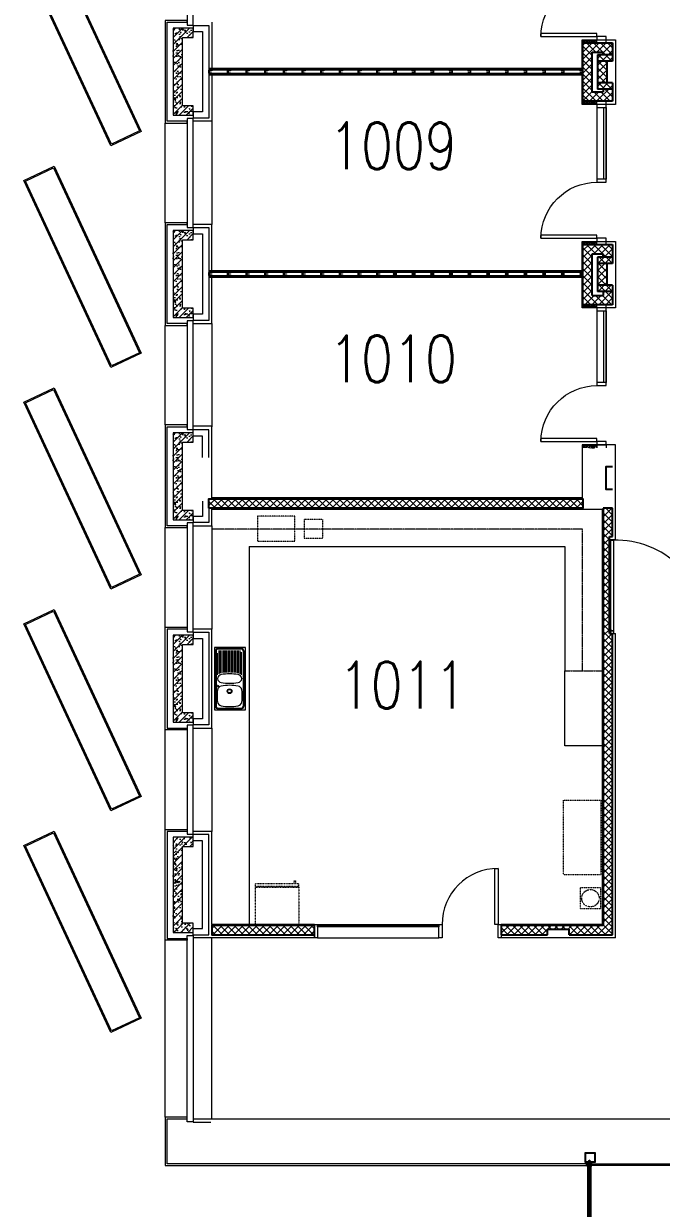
# Model space of a CAD drawing. Header units: inches. Extents: x 13084 to 220150, y 6494 to 167180.
# Drawn here: x 28889 to 39140, y 115494 to 134527 of the extents above; entities that cross this region are included whole.
import ezdxf
from ezdxf.enums import TextEntityAlignment as Align

# ---------------------------------------------------------------- set-up
doc = ezdxf.new("R2010")
doc.units = ezdxf.units.IN
doc.header["$MEASUREMENT"] = 0
doc.linetypes.add('Ground Floor$0$HIDDEN', pattern=[0.375, 0.25, -0.125])
for name, color, linetype, lineweight in [('Ground Floor$0$A-G250-G-Walls-Low-Level', 8, 'Continuous', 15), ('Ground Floor$0$A-G250-G-Walls-Precast-Concrete', 7, 'Continuous', 15), ('Ground Floor$0$A-G250-M-Walls-Blockwork', 7, 'Continuous', 25), ('Ground Floor$0$A-G250-M-Walls-Plasterboard-Partition', 7, 'Continuous', 15), ('Ground Floor$0$A-G252-H-Internal-Walls', 251, 'Continuous', 9), ('Ground Floor$0$A-G262-H-Precast-Panel', 251, 'Continuous', 5), ('Ground Floor$0$A-G312-M-Wall-Cladding-Panel', 7, 'Continuous', 9), ('Ground Floor$0$A-G312-M-Wall-Finish-Plaster', 7, 'Continuous', 15), ('Ground Floor$0$A-G321-M-Window', 251, 'Continuous', 9), ('Ground Floor$0$A-G322-M-Door', 251, 'Continuous', 15), ('Ground Floor$0$A-G4-M-Furniture-and-Fittings', 251, 'Continuous', 9), ('Ground Floor$0$A-G4-M-Furniture-Built-In', 251, 'Continuous', 9), ('Ground Floor$0$Z-Z001-S-Room-Name-Identification-250', 7, 'Continuous', 15)]:
    doc.layers.add(name, color=color, linetype=linetype, lineweight=lineweight)
doc.layers.add('Ground Floor$0$A-G321-M-Window-Glaze', color=251, linetype='Continuous')
doc.layers.add('Ground Floor$0$A-G4-M-Furniture-and-Fittings-Hidden', color=251, linetype='Ground Floor$0$HIDDEN', lineweight=0, plot=False)
doc.styles.add('Ground Floor$0$Tag-RomanS', font='romans.shx', dxfattribs={"width": 0.8})

# ---------------------------------------------------------------- blocks, each defined once
blk = doc.blocks.new('Ground Floor$0$d19')
at = {"layer": 'Ground Floor$0$A-G321-M-Window', "elevation": 0}
blk.add_lwpolyline([(2000, -44100), (3950, -44100), (3950, -44130), (2000, -44130)], close=True, dxfattribs=at)
at = {"layer": 'Ground Floor$0$A-G322-M-Door'}
for p, q in [((2000, -44090, 0), (3950, -44090, 0)), ((2000, -44305, 0), (3950, -44305, 0))]:
    blk.add_line(p, q, dxfattribs=at)
at = {"layer": 'Ground Floor$0$A-G322-M-Door', "elevation": 0}
for points in [[(4850, -43190), (4900, -43190), (4900, -44090), (4850, -44090)], [(2000, -44090), (2000, -44305), (1950, -44305), (1950, -44090)], [(4000, -44090), (4000, -44305), (3950, -44305), (3950, -44090)], [(4950, -44090), (4950, -44305), (4900, -44305), (4900, -44090)]]:
    blk.add_lwpolyline(points, close=True, dxfattribs=at)
at = {"layer": 'Ground Floor$0$A-G322-M-Door'}
blk.add_arc((4900, -44090, 0), 900, 90, 180, dxfattribs=at)
blk = doc.blocks.new('Ground Floor$0$Door1-faculty offices-2200')
at = {"layer": 'Ground Floor$0$A-G321-M-Window'}
blk.add_lwpolyline([(50, -65), (1200, -65), (1200, -35), (50, -35)], close=True, dxfattribs=at)
at = {"layer": 'Ground Floor$0$A-G322-M-Door'}
for p, q in [((50, 75), (1200, 75)), ((50, -75), (1200, -75))]:
    blk.add_line(p, q, dxfattribs=at)
for points in [[(2100, 975), (2150, 975), (2150, 75), (2100, 75)], [(50, 75), (50, -75), (0, -75), (0, 75)], [(1250, 75), (1250, -75), (1200, -75), (1200, 75)], [(2200, 75), (2200, -75), (2150, -75), (2150, 75)]]:
    blk.add_lwpolyline(points, close=True, dxfattribs=at)
blk.add_arc((2150, 75), 900, 90, 180, dxfattribs=at)
blk = doc.blocks.new('Ground Floor$0$tag-roomname')
at = {"lineweight": 18, "ltscale": 0.01, "style": 'Ground Floor$0$Tag-RomanS', "width": 0.8}
blk.add_attdef('ROOM_NO_2', text='', height=3, dxfattribs=at).set_placement((0, 1.612), align=Align.MIDDLE_CENTER)
at = {"linetype": 'ByBlock', "lineweight": 13, "ltscale": 0.01, "style": 'Ground Floor$0$Tag-RomanS', "width": 0.8, "flags": 1}
for tag, p in [('ROOM_NAME_1', (0, -2.288)), ('AREA', (0, -5.744))]:
    blk.add_attdef(tag, text='', height=2.8, dxfattribs=at).set_placement(p, align=Align.MIDDLE_CENTER)
blk = doc.blocks.new('Ground Floor$0$Part Frame1')
for p, q in [((0, 0), (0, -100)), ((0, 0), (6015, 0)), ((0, -13), (6015, -13)), ((0, -25), (6015, -25)), ((6015, -75), (0, -75)), ((6015, -87), (0, -87)), ((6015, -100), (0, -100)), ((6015, 0), (6015, -100))]:
    blk.add_line(p, q)
for points in [[(0, -75), (0, -25), (50, -25), (50, -35), (10, -35), (10, -65), (50, -65), (50, -75)], [(300, -75), (300, -25), (350, -25), (350, -35), (310, -35), (310, -65), (350, -65), (350, -75)], [(600, -75), (600, -25), (650, -25), (650, -35), (610, -35), (610, -65), (650, -65), (650, -75)], [(900, -75), (900, -25), (950, -25), (950, -35), (910, -35), (910, -65), (950, -65), (950, -75)], [(1200, -75), (1200, -25), (1250, -25), (1250, -35), (1210, -35), (1210, -65), (1250, -65), (1250, -75)], [(1500, -75), (1500, -25), (1550, -25), (1550, -35), (1510, -35), (1510, -65), (1550, -65), (1550, -75)], [(1800, -75), (1800, -25), (1850, -25), (1850, -35), (1810, -35), (1810, -65), (1850, -65), (1850, -75)], [(2100, -75), (2100, -25), (2150, -25), (2150, -35), (2110, -35), (2110, -65), (2150, -65), (2150, -75)], [(2400, -75), (2400, -25), (2450, -25), (2450, -35), (2410, -35), (2410, -65), (2450, -65), (2450, -75)], [(2700, -75), (2700, -25), (2750, -25), (2750, -35), (2710, -35), (2710, -65), (2750, -65), (2750, -75)], [(3000, -75), (3000, -25), (3050, -25), (3050, -35), (3010, -35), (3010, -65), (3050, -65), (3050, -75)], [(3315, -75), (3315, -25), (3265, -25), (3265, -35), (3305, -35), (3305, -65), (3265, -65), (3265, -75)], [(3615, -75), (3615, -25), (3565, -25), (3565, -35), (3605, -35), (3605, -65), (3565, -65), (3565, -75)], [(3915, -75), (3915, -25), (3865, -25), (3865, -35), (3905, -35), (3905, -65), (3865, -65), (3865, -75)], [(4215, -75), (4215, -25), (4165, -25), (4165, -35), (4205, -35), (4205, -65), (4165, -65), (4165, -75)], [(4515, -75), (4515, -25), (4465, -25), (4465, -35), (4505, -35), (4505, -65), (4465, -65), (4465, -75)], [(4815, -75), (4815, -25), (4765, -25), (4765, -35), (4805, -35), (4805, -65), (4765, -65), (4765, -75)], [(5115, -75), (5115, -25), (5065, -25), (5065, -35), (5105, -35), (5105, -65), (5065, -65), (5065, -75)], [(5415, -75), (5415, -25), (5365, -25), (5365, -35), (5405, -35), (5405, -65), (5365, -65), (5365, -75)], [(5715, -75), (5715, -25), (5665, -25), (5665, -35), (5705, -35), (5705, -65), (5665, -65), (5665, -75)], [(6015, -75), (6015, -25), (5965, -25), (5965, -35), (6005, -35), (6005, -65), (5965, -65), (5965, -75)]]:
    blk.add_lwpolyline(points, close=True)
blk = doc.blocks.new('Ground Floor$0$FIRE DOOR 3000mm')
at = {"layer": 'Ground Floor$0$A-G322-M-Door'}
blk.add_line((-45, 1499), (9, 1499), dxfattribs=at)
for points in [[(-45, 56), (-31, 56), (-31, 44), (9, 44), (9, 1499), (-45, 1499), (-45, 56)], [(3045, 56), (3031, 56), (3031, 44), (2991, 44), (2991, 1499), (3045, 1499), (3045, 56)], [(9, 42), (-33, 42), (-33, 54), (-45, 54), (-45, 0), (9, 0), (9, 42)], [(2991, 42), (3033, 42), (3033, 54), (3045, 54), (3045, 0), (2991, 0), (2991, 42)]]:
    blk.add_lwpolyline(points, dxfattribs=at)
for centre, start, end in [((40, 40), 0.1558, 91.2293), ((2960, 40), 88.7707, 179.8442)]:
    blk.add_arc(centre, 1460, start, end, dxfattribs=at)
blk = doc.blocks.new('Ground Floor$0$lava3')
at = {"layer": 'Ground Floor$0$A-G4-M-Furniture-and-Fittings'}
for p, q in [((500, 0), (-500, 0)), ((-500, 0), (-500, -500)), ((500, -500), (500, 0)), ((-485, -58), (-485, -432)), ((-475, -58), (-475, -432)), ((445, -18), (-445, -18)), ((445, -28), (-445, -28)), ((-2, -49), (2, -49)), ((60, -52), (410, -52)), ((78, -76), (450, -76)), ((87, -100), (450, -100)), ((91, -124), (450, -124)), ((95, -149), (450, -149)), ((97, -173), (450, -173)), ((475, -432), (475, -58)), ((485, -432), (485, -58)), ((91, -366), (450, -366)), ((95, -341), (450, -341)), ((97, -317), (450, -317)), ((99, -197), (450, -197)), ((99, -293), (450, -293)), ((100, -221), (450, -221)), ((100, -269), (450, -269)), ((101, -245), (450, -245)), ((-500, -500), (500, -500)), ((445, -462), (-445, -462)), ((445, -472), (-445, -472)), ((2, -441), (-2, -441)), ((60, -438), (422, -438)), ((78, -414), (450, -414)), ((87, -390), (450, -390))]:
    blk.add_line(p, q, dxfattribs=at)
blk.add_lwpolyline([(76, -245, 0.045328), (64, -110)], format="xyb", dxfattribs=at)
for centre, radius in [((-120, -51), 14.1), ((-203, -243), 38), ((-203, -243), 27.5)]:
    blk.add_circle(centre, radius, dxfattribs=at)
for centre, radius, start, end in [((-445, -58), 40, 90, 180), ((-445, -58), 30, 90, 180), ((300, -245), 750, 169.6188, 180), ((-364, -123), 75, 97.23, 169.6188), ((-279, -793), 750, 90, 97.23), ((-279, -793), 750, 82.77, 90), ((-194, -123), 75, 10.3812, 82.77), ((-858, -245), 750, 0, 10.3812), ((674, -245), 750, 169.6188, 180), ((10, -123), 75, 99.6604, 169.6188), ((-10, -123), 75, 10.3812, 80.3396), ((445, -58), 40, 0, 90), ((445, -58), 30, 0, 90), ((300, -245), 750, 180, 190.3812), ((-364, -367), 75, 190.3812, 262.77), ((-194, -367), 75, 277.23, 349.6188), ((-858, -245), 750, 349.6188, 0), ((674, -245), 750, 180, 190.3812), ((10, -367), 75, 190.3812, 260.3396), ((-10, -367), 75, 279.6604, 349.6188), ((-674, -245), 750, 349.6188, 0), ((-445, -432), 40, 180, 270), ((-445, -432), 30, 180, 270), ((-279, 303), 750, 262.77, 270), ((-279, 303), 750, 270, 277.23), ((445, -432), 40, 270, 0), ((445, -432), 30, 270, 0)]:
    blk.add_arc(centre, radius, start, end, dxfattribs=at)
blk = doc.blocks.new('Ground Floor$0$ref-top')
at = {"linetype": 'Ground Floor$0$HIDDEN', "ltscale": 0.3}
for p, q in [((0, -600), (0, -650)), ((50, -650), (50, -700)), ((75, -650), (75, -700)), ((700, -600), (700, -650))]:
    blk.add_line(p, q, dxfattribs=at)
blk.add_lwpolyline([(0, -600), (0, 0), (700, 0), (700, -600)], close=True, dxfattribs=at)
for points in [[(0, -610), (700, -610)], [(0, -650), (700, -650)], [(75, -700), (50, -700)]]:
    blk.add_lwpolyline(points, dxfattribs=at)
blk = doc.blocks.new('Ground Floor$0$curtain-wall-1')
at = {"layer": 'Ground Floor$0$A-G321-M-Window-Glaze'}
h = blk.add_hatch(dxfattribs=at)
h.set_pattern_fill('ANSI32', color=256, scale=0.5, style=0)
h.set_pattern_definition([(45, (-79869.469, 60443.5237), (-3.36759605, 3.36759605), []), (45, (-79867.224, 60443.5237), (-3.36759605, 3.36759605), [])])
h.paths.add_polyline_path([(1976, 6644, 0.414214), (1970, 6650), (1961, 6650), (1961, 6646), (1970, 6646, -0.414214), (1972, 6644), (1972, 6600), (1976, 6600, -0.000077), (1976, 6600), (1976, 6610, -0.025393), (1976, 6610, -0.025393), (1976, 6611)])
h.paths.add_polyline_path([(1961, 6650), (1943, 6650), (1943, 6646), (1961, 6646)])
h.paths.add_polyline_path([(1943, 6650), (1919, 6650, 0.414214), (1913, 6644), (1913, 6611, -0.025393), (1913, 6610, -0.025393), (1913, 6610), (1913, 6600), (1917, 6600), (1917, 6644, -0.414214), (1919, 6646), (1943, 6646)])
h = blk.add_hatch(dxfattribs=at)
h.set_pattern_fill('ANSI31', color=256, angle=90, style=0)
h.set_pattern_definition([(135, (-79869.469, 60443.5237), (-2.24506403, -2.24506403), [])])
h.paths.add_polyline_path([(1927, 6631), (1917, 6631), (1917, 6611), (1927, 6611)])
h.paths.add_polyline_path([(1972, 6631), (1962, 6631), (1962, 6611), (1972, 6611)])
at = {"layer": 'Ground Floor$0$A-G321-M-Window'}
for points in [[(1851, 6650), (2011, 6650), (2011, 6810), (1851, 6810)], [(1861, 6659), (2002, 6659), (2002, 6801), (1861, 6801)]]:
    blk.add_lwpolyline(points, close=True, dxfattribs=at)
at = {"layer": 'Ground Floor$0$A-G321-M-Window-Glaze'}
for p, q in [((1944, 6689), (1942, 6687)), ((1947, 6687), (1942, 6687)), ((1942, 6687), (1942, 6664)), ((1943, 6680), (1942, 6680)), ((1943, 6679), (1942, 6680)), ((1943, 6679), (1942, 6678)), ((1942, 6678), (1944, 6678)), ((1942, 6676), (1942, 6678)), ((1943, 6676), (1942, 6676)), ((1943, 6674), (1942, 6674)), ((1942, 6672), (1942, 6674)), ((1943, 6672), (1942, 6672)), ((1943, 6670), (1942, 6670)), ((1942, 6668), (1942, 6670)), ((1943, 6668), (1942, 6668)), ((1943, 6666), (1942, 6666)), ((1942, 6664), (1942, 6666)), ((1942, 6664), (1942, 6661)), ((1943, 6664), (1942, 6664)), ((1942, 6662), (1942, 6664)), ((1942, 6649), (1942, 6664)), ((1943, 6662), (1942, 6662)), ((1942, 6660), (1942, 6662)), ((1944, 6684), (1943, 6683)), ((1944, 6683), (1943, 6683)), ((1943, 6682), (1943, 6682)), ((1943, 6681), (1943, 6682)), ((1943, 6682), (1946, 6681)), ((1943, 6680), (1943, 6681)), ((1943, 6681), (1946, 6681)), ((1943, 6680), (1946, 6679)), ((1943, 6679), (1943, 6679)), ((1943, 6679), (1944, 6679)), ((1943, 6679), (1944, 6679)), ((1943, 6676), (1943, 6675)), ((1943, 6676), (1943, 6674)), ((1943, 6672), (1943, 6671)), ((1943, 6670), (1943, 6672)), ((1943, 6668), (1943, 6667)), ((1943, 6666), (1943, 6668)), ((1943, 6664), (1943, 6663)), ((1947, 6687), (1944, 6689)), ((1944, 6685), (1945, 6684)), ((1944, 6685), (1944, 6684)), ((1944, 6684), (1945, 6684)), ((1944, 6682), (1944, 6683)), ((1944, 6683), (1945, 6683)), ((1944, 6679), (1944, 6655)), ((1944, 6676), (1945, 6676)), ((1944, 6675), (1945, 6675)), ((1945, 6684), (1946, 6683)), ((1945, 6683), (1946, 6683)), ((1946, 6681), (1945, 6683)), ((1946, 6679), (1945, 6679)), ((1945, 6679), (1945, 6655)), ((1947, 6678), (1945, 6678)), ((1946, 6681), (1946, 6681)), ((1946, 6681), (1946, 6681)), ((1946, 6679), (1946, 6681)), ((1946, 6679), (1947, 6679)), ((1946, 6679), (1947, 6678)), ((1946, 6676), (1946, 6674)), ((1946, 6676), (1947, 6676)), ((1946, 6676), (1946, 6675)), ((1946, 6674), (1947, 6674)), ((1946, 6670), (1946, 6672)), ((1946, 6672), (1947, 6672)), ((1946, 6672), (1946, 6671)), ((1946, 6670), (1947, 6670)), ((1946, 6668), (1946, 6667)), ((1946, 6668), (1947, 6668)), ((1946, 6666), (1946, 6668)), ((1946, 6666), (1947, 6666)), ((1946, 6664), (1947, 6664)), ((1946, 6664), (1946, 6663)), ((1946, 6658), (1946, 6662)), ((1946, 6662), (1947, 6662)), ((1947, 6687), (1947, 6664)), ((1947, 6679), (1947, 6679)), ((1947, 6676), (1947, 6678)), ((1947, 6672), (1947, 6674)), ((1947, 6668), (1947, 6670)), ((1947, 6664), (1947, 6666)), ((1947, 6664), (1947, 6659)), ((1947, 6659), (1947, 6664)), ((1947, 6649), (1947, 6664)), ((1903, 6613), (1906, 6615)), ((1903, 6608), (1910, 6615)), ((1903, 6609), (1907, 6605)), ((1904, 6613), (1911, 6606)), ((1905, 6606), (1912, 6613)), ((1906, 6615), (1913, 6609)), ((1910, 6606), (1913, 6609)), ((1913, 6600), (1913, 6644)), ((1917, 6600), (1913, 6600)), ((1917, 6644), (1917, 6600)), ((1917, 6611), (1917, 6631)), ((1917, 6631), (1927, 6631)), ((1927, 6611), (1917, 6611)), ((1919, 6650), (1970, 6650)), ((1970, 6646), (1919, 6646)), ((1927, 6631), (1927, 6611)), ((1927, 6629), (1962, 6629)), ((1935, 6621), (1951, 6614)), ((1935, 6614), (1951, 6621)), ((1935, 6621), (1951, 6621)), ((1935, 6614), (1951, 6614)), ((1941, 6649), (1942, 6654)), ((1941, 6649), (1948, 6649)), ((1941, 6645), (1941, 6646)), ((1941, 6646), (1948, 6646)), ((1941, 6645), (1948, 6645)), ((1944, 6646), (1942, 6644)), ((1944, 6656), (1945, 6656)), ((1944, 6655), (1945, 6655)), ((1945, 6649), (1944, 6654)), ((1944, 6649), (1944, 6654)), ((1944, 6649), (1944, 6654)), ((1944, 6643), (1944, 6646)), ((1944, 6646), (1947, 6644)), ((1947, 6658), (1947, 6658)), ((1948, 6649), (1947, 6654)), ((1948, 6645), (1948, 6646)), ((1962, 6631), (1962, 6611)), ((1972, 6631), (1962, 6631)), ((1962, 6611), (1972, 6611)), ((1972, 6644), (1972, 6600)), ((1972, 6611), (1972, 6631)), ((1972, 6600), (1976, 6600)), ((1976, 6600), (1976, 6644)), ((1983, 6615), (1976, 6609)), ((1979, 6606), (1976, 6609)), ((1984, 6606), (1977, 6613)), ((1985, 6613), (1978, 6606)), ((1986, 6608), (1979, 6615)), ((1986, 6609), (1982, 6605)), ((1986, 6613), (1983, 6615))]:
    blk.add_line(p, q, dxfattribs=at)
for points in [[(1935, 6628), (1934, 6629), (1928, 6629), (1927, 6628), (1927, 4513), (1928, 4512), (1934, 4512), (1935, 4513)], [(1961, 6628), (1960, 6629), (1952, 6629), (1951, 6628), (1951, 4513), (1952, 4512), (1960, 4512), (1961, 4513)]]:
    blk.add_lwpolyline(points, close=True, dxfattribs=at)
for centre in [(1908, 6610), (1981, 6610)]:
    blk.add_circle(centre, 5.14, dxfattribs=at)
for centre, radius, start, end in [((1943, 6676), 0.4, 0, 90), ((1943, 6675), 0.4, 297.5, 360), ((1943, 6672), 0.4, 0, 90), ((1943, 6671), 0.4, 297.5, 360), ((1943, 6668), 0.4, 0, 90), ((1943, 6667), 0.4, 297.5, 360), ((1943, 6664), 0.4, 0, 90), ((1943, 6663), 0.4, 297.5, 360), ((1946, 6676), 0.4, 90, 180), ((1946, 6675), 0.4, 180, 242.5), ((1946, 6672), 0.4, 90, 180), ((1946, 6671), 0.4, 180, 242.5), ((1946, 6668), 0.4, 90, 180), ((1946, 6667), 0.4, 180, 242.5), ((1946, 6664), 0.4, 90, 180), ((1946, 6663), 0.4, 180, 242.5), ((1906, 6607), 13.5, 57.902, 104.0153), ((1906, 6607), 11.7, 54.0486, 108.0125), ((1907, 6610), 8.38, 47.5463, 125.0447), ((1908, 6610), 6.93, 42.9016, 141.1746), ((1903, 6559), 45.8, 77.4, 90.6024), ((1907, 6582), 20.5, 73.4577, 103.1188), ((1908, 6584), 16.8, 71.8207, 108.1969), ((1919, 6644), 6, 90, 180), ((1919, 6644), 2, 90, 180), ((1923, 6600), 10.5, 63.3537, 122.8303), ((1923, 6598), 10.5, 61.7921, 121.3304), ((1922, 6597), 10.5, 60.2202, 119.7798), ((1923, 6597), 10.5, 63.3537, 122.8303), ((1923, 6595), 10.5, 61.7921, 121.3304), ((1922, 6594), 10.5, 60.2202, 119.7798), ((1943, 6664), 37.5, 257.6665, 282.3335), ((1943, 6664), 39.5, 258.3008, 281.6992), ((1943, 6664), 41.5, 258.8727, 281.1273), ((1943, 6664), 43.5, 259.3909, 280.6091), ((1944, 6647), 6.72, 190.8549, 349.1451), ((1944, 6647), 5.72, 192.7831, 347.2169), ((1944, 6647), 4.72, 195.555, 344.445), ((1944, 6649), 5.97, 231.0552, 308.9448), ((1947, 6658), 0.5, 180, 265.5), ((1947, 6659), 0.4, 173.8471, 356.2398), ((1966, 6600), 10.5, 57.1697, 116.6463), ((1966, 6598), 10.5, 58.6696, 118.2079), ((1967, 6597), 10.5, 60.2202, 119.7798), ((1966, 6597), 10.5, 57.1697, 116.6463), ((1966, 6595), 10.5, 58.6696, 118.2079), ((1967, 6594), 10.5, 60.2202, 119.7798), ((1970, 6644), 6, 0, 90), ((1970, 6644), 2, 0, 90), ((1983, 6607), 13.5, 75.9847, 122.098), ((1983, 6607), 11.7, 71.9875, 125.9514), ((1982, 6610), 8.38, 54.9553, 132.4537), ((1981, 6610), 6.93, 38.8254, 137.0984), ((1986, 6559), 45.8, 89.3976, 102.6), ((1982, 6582), 20.5, 76.8812, 106.5423), ((1981, 6584), 16.8, 71.8031, 108.1793)]:
    blk.add_arc(centre, radius, start, end, dxfattribs=at)

msp = doc.modelspace()

# ---------------------------------------------------------------- hatches: boundary and pattern name
at = {"layer": 'Ground Floor$0$A-G252-H-Internal-Walls'}
h = msp.add_hatch(dxfattribs=at)
h.set_pattern_fill('AR-CONC', color=256, scale=0.3, angle=90, style=0)
h.set_pattern_definition([(40, (48115.245, 145604.57), (-4.78173, 54.6554), [5.715, -62.865]), (95, (48115.245, 145604.57), (57.317, -10.57285), [4.572, -50.292]), (349.549, (48114.846, 145609.124), (52.535, 44.08275), [4.857, -53.427]), (43.8158, (48130.485, 145604.57), (-12.6127, 81.3237), [8.5725, -94.2975]), (353.3644, (48129.43, 145611.35), (74.22767, 71.22127), [7.2855, -80.1405]), (98.816, (48130.485, 145604.57), (74.22754, 71.2214), [6.858, -75.438]), (69, (48126.675, 145612.19), (-30.67966, 45.48446), [5.715, -62.865]), (124, (48126.675, 145612.19), (55.2564, 18.5406), [4.572, -50.292]), (18.5486, (48124.12, 145615.98), (24.57686, 64.02495), [4.857, -53.427]), (52.5, (48115.245, 145604.57), (25.366512, 0.92658), [0, -49.6824, 0, -51.054, 0, -50.4825]), (82.5, (48115.245, 145604.57), (30.054172, 20.0459), [0, -29.1084, 0, -48.5394, 0, -19.2405]), (122.5, (48115.245, 145587.577), (-1.718623, 40.677179), [0, -19.05, 0, -59.436, 0, -78.867]), (132.5, (48115.245, 145579.957), (7.62795, 44.438754), [0, -24.765, 0, -39.4716, 0, -56.007])])
h.paths.add_polyline_path([(37880, 134220), (37880, 134255), (38105, 134255), (38105, 134220)])
h = msp.add_hatch(dxfattribs=at)
h.set_pattern_fill('ANSI37', color=256, scale=25, style=0)
h.set_pattern_definition([(45, (47749.21, 154379.57), (-56.1266, 56.1266), []), (135, (47749.21, 154379.57), (-56.1266, -56.1266), [])])
h.paths.add_polyline_path([(38355, 134220), (37880, 134220), (37880, 133280), (38355, 133280), (38355, 133475), (38205, 133475), (38205, 133430), (38030, 133430), (38030, 134070), (38205, 134070), (38205, 134025), (38355, 134025)])
h.paths.add_polyline_path([(38355, 134025), (38115, 134025), (38115, 133925), (38355, 133925)], flags=17)
h.paths.add_polyline_path([(38265, 133925), (38115, 133925), (38115, 133575), (38265, 133575)], flags=17)
h.paths.add_polyline_path([(38355, 133575), (38115, 133575), (38115, 133475), (38355, 133475)])
h = msp.add_hatch(dxfattribs=at)
h.set_pattern_fill('AR-CONC', color=256, scale=0.3, angle=90, style=0)
h.set_pattern_definition([(40, (48115.245, 144629.57), (-4.78173, 54.6554), [5.715, -62.865]), (95, (48115.245, 144629.57), (57.317, -10.57285), [4.572, -50.292]), (349.549, (48114.846, 144634.124), (52.535, 44.08275), [4.857, -53.427]), (43.8158, (48130.485, 144629.57), (-12.6127, 81.3237), [8.5725, -94.2975]), (353.3644, (48129.43, 144636.35), (74.22767, 71.22127), [7.2855, -80.1405]), (98.816, (48130.485, 144629.57), (74.22754, 71.2214), [6.858, -75.438]), (69, (48126.675, 144637.19), (-30.67966, 45.48446), [5.715, -62.865]), (124, (48126.675, 144637.19), (55.2564, 18.5406), [4.572, -50.292]), (18.5486, (48124.12, 144640.98), (24.57686, 64.02495), [4.857, -53.427]), (52.5, (48115.245, 144629.57), (25.366512, 0.92658), [0, -49.6824, 0, -51.054, 0, -50.4825]), (82.5, (48115.245, 144629.57), (30.054172, 20.0459), [0, -29.1084, 0, -48.5394, 0, -19.2405]), (122.5, (48115.245, 144612.577), (-1.718623, 40.677179), [0, -19.05, 0, -59.436, 0, -78.867]), (132.5, (48115.245, 144604.957), (7.62795, 44.438754), [0, -24.765, 0, -39.4716, 0, -56.007])])
h.paths.add_polyline_path([(37880, 133245), (37880, 133280), (38105, 133280), (38105, 133245)])
h = msp.add_hatch(dxfattribs=at)
h.set_pattern_fill('AR-CONC', color=256, scale=0.3, angle=90, style=0)
h.set_pattern_definition([(40, (48115.245, 142364.57), (-4.78173, 54.6554), [5.715, -62.865]), (95, (48115.245, 142364.57), (57.317, -10.57285), [4.572, -50.292]), (349.549, (48114.846, 142369.124), (52.535, 44.08275), [4.857, -53.427]), (43.8158, (48130.485, 142364.57), (-12.6127, 81.3237), [8.5725, -94.2975]), (353.3644, (48129.43, 142371.35), (74.22767, 71.22127), [7.2855, -80.1405]), (98.816, (48130.485, 142364.57), (74.22754, 71.2214), [6.858, -75.438]), (69, (48126.675, 142372.19), (-30.67966, 45.48446), [5.715, -62.865]), (124, (48126.675, 142372.19), (55.2564, 18.5406), [4.572, -50.292]), (18.5486, (48124.12, 142375.98), (24.57686, 64.02495), [4.857, -53.427]), (52.5, (48115.245, 142364.57), (25.366512, 0.92658), [0, -49.6824, 0, -51.054, 0, -50.4825]), (82.5, (48115.245, 142364.57), (30.054172, 20.0459), [0, -29.1084, 0, -48.5394, 0, -19.2405]), (122.5, (48115.245, 142347.577), (-1.718623, 40.677179), [0, -19.05, 0, -59.436, 0, -78.867]), (132.5, (48115.245, 142339.957), (7.62795, 44.438754), [0, -24.765, 0, -39.4716, 0, -56.007])])
h.paths.add_polyline_path([(37880, 130980), (37880, 131015), (38105, 131015), (38105, 130980)])
h = msp.add_hatch(dxfattribs=at)
h.set_pattern_fill('ANSI37', color=256, scale=25, style=0)
h.set_pattern_definition([(45, (31615.24, 164129.57), (-56.1266, 56.1266), []), (135, (31615.24, 164129.57), (-56.1266, -56.1266), [])])
h.paths.add_polyline_path([(38265, 130675), (38115, 130675), (38115, 130325), (38265, 130325)], flags=17)
h.paths.add_polyline_path([(38355, 130775), (38115, 130775), (38115, 130675), (38355, 130675)], flags=17)
h.paths.add_polyline_path([(38355, 130980), (37880, 130980), (37880, 130012), (38355, 130012), (38355, 130225), (38205, 130225), (38205, 130162), (38030, 130162), (38030, 130830), (38205, 130830), (38205, 130775), (38355, 130775)])
h.paths.add_polyline_path([(38355, 130325), (38115, 130325), (38115, 130225), (38355, 130225)])
h = msp.add_hatch(dxfattribs=at)
h.set_pattern_fill('AR-CONC', color=256, scale=0.3, angle=90, style=0)
h.set_pattern_definition([(40, (48115.245, 141361.575), (-4.78173, 54.6554), [5.715, -62.865]), (95, (48115.245, 141361.575), (57.317, -10.57285), [4.572, -50.292]), (349.549, (48114.846, 141366.13), (52.535, 44.08275), [4.857, -53.427]), (43.8158, (48130.485, 141361.575), (-12.6127, 81.3237), [8.5725, -94.2975]), (353.3644, (48129.43, 141368.35), (74.22767, 71.22127), [7.2855, -80.1405]), (98.816, (48130.485, 141361.575), (74.22754, 71.2214), [6.858, -75.438]), (69, (48126.675, 141369.195), (-30.67966, 45.48446), [5.715, -62.865]), (124, (48126.675, 141369.195), (55.2564, 18.5406), [4.572, -50.292]), (18.5486, (48124.12, 141372.985), (24.57686, 64.02495), [4.857, -53.427]), (52.5, (48115.245, 141361.575), (25.366512, 0.92658), [0, -49.6824, 0, -51.054, 0, -50.4825]), (82.5, (48115.245, 141361.575), (30.054172, 20.0459), [0, -29.1084, 0, -48.5394, 0, -19.2405]), (122.5, (48115.245, 141344.582), (-1.718623, 40.677179), [0, -19.05, 0, -59.436, 0, -78.867]), (132.5, (48115.245, 141336.962), (7.62795, 44.438754), [0, -24.765, 0, -39.4716, 0, -56.007])])
h.paths.add_polyline_path([(37880, 129977), (37880, 130012), (38105, 130012), (38105, 129977)])
h = msp.add_hatch(dxfattribs=at)
h.set_pattern_fill('AR-CONC', color=256, scale=0.3, angle=90, style=0)
h.set_pattern_definition([(40, (48115.245, 139096.575), (-4.78173, 54.6554), [5.715, -62.865]), (95, (48115.245, 139096.575), (57.317, -10.57285), [4.572, -50.292]), (349.549, (48114.846, 139101.13), (52.535, 44.08275), [4.857, -53.427]), (43.8158, (48130.485, 139096.575), (-12.6127, 81.3237), [8.5725, -94.2975]), (353.3644, (48129.43, 139103.35), (74.22767, 71.22127), [7.2855, -80.1405]), (98.816, (48130.485, 139096.575), (74.22754, 71.2214), [6.858, -75.438]), (69, (48126.675, 139104.195), (-30.67966, 45.48446), [5.715, -62.865]), (124, (48126.675, 139104.195), (55.2564, 18.5406), [4.572, -50.292]), (18.5486, (48124.12, 139107.985), (24.57686, 64.02495), [4.857, -53.427]), (52.5, (48115.245, 139096.575), (25.366512, 0.92658), [0, -49.6824, 0, -51.054, 0, -50.4825]), (82.5, (48115.245, 139096.575), (30.054172, 20.0459), [0, -29.1084, 0, -48.5394, 0, -19.2405]), (122.5, (48115.245, 139079.582), (-1.718623, 40.677179), [0, -19.05, 0, -59.436, 0, -78.867]), (132.5, (48115.245, 139071.962), (7.62795, 44.438754), [0, -24.765, 0, -39.4716, 0, -56.007])])
h.paths.add_polyline_path([(37880, 127712), (37880, 127747), (38105, 127747), (38105, 127712)])
h = msp.add_hatch(dxfattribs=at)
h.set_pattern_fill('ANSI37', color=256, scale=25, angle=90, style=0)
h.set_pattern_definition([(135, (31615.24, 164141.575), (-56.1266, -56.1266), []), (225, (31615.24, 164141.575), (56.1266, -56.1266), [])])
h.paths.add_polyline_path([(37880, 126892), (31865, 126892), (31865, 126742), (37880, 126742)])
h = msp.add_hatch(dxfattribs=at)
h.set_pattern_fill('ANSI37', color=256, scale=25, style=0)
h.set_pattern_definition([(45, (31615.24, 164129.57), (-56.1266, 56.1266), []), (135, (31615.24, 164129.57), (-56.1266, -56.1266), [])])
h.paths.add_polyline_path([(38355, 124730), (38305, 124730), (38305, 126285), (38355, 126285), (38355, 126742), (38205, 126742), (38205, 120040), (36565, 120040), (36565, 119890), (37310, 119890), (37310, 119980), (37660, 119980), (37660, 119890), (38355, 119890)])
h = msp.add_hatch(dxfattribs=at)
h.set_pattern_fill('ANSI37', color=256, scale=25, style=0)
h.set_pattern_definition([(45, (31615.24, 164139.545), (-56.1266, 56.1266), []), (135, (31615.24, 164139.545), (-56.1266, -56.1266), [])])
h.paths.add_polyline_path([(33565, 120040), (31915, 120040), (31915, 119890), (33565, 119890)])
at = {"layer": 'Ground Floor$0$A-G262-H-Precast-Panel'}
h = msp.add_hatch(dxfattribs=at)
h.set_pattern_fill('AR-CONC', color=256, style=0)
h.set_pattern_definition([(50, (31615.24, 151129.57), (182.1847, -15.9391), [19.05, -209.55]), (355, (31615.24, 151129.57), (-35.2428, 191.0566), [15.24, -167.64]), (100.451, (31630.42, 151128.24), (146.9425, 175.1167), [16.19, -178.09]), (46.1842, (31615.24, 151180.37), (271.079, -42.0423), [28.575, -314.325]), (96.6356, (31637.83, 151176.87), (237.4042, 247.4256), [24.285, -267.135]), (351.184, (31615.24, 151180.37), (237.4046, 247.425), [22.86, -251.46]), (21, (31640.64, 151167.67), (151.6149, -102.2655), [19.05, -209.55]), (326, (31640.64, 151167.67), (61.802, 184.188), [15.24, -167.64]), (71.4514, (31653.27, 151159.15), (213.4165, 81.9229), [16.19, -178.09]), (37.5, (31615.24, 151129.57), (3.0886, 84.55504), [0, -165.608, 0, -170.18, 0, -168.275]), (7.5, (31615.24, 151129.57), (66.81966, 100.18057), [0, -97.028, 0, -161.798, 0, -64.135]), (327.5, (31558.6, 151129.57), (135.5906, -5.72874), [0, -63.5, 0, -198.12, 0, -262.89]), (317.5, (31533.2, 151129.57), (148.1292, 25.4265), [0, -82.55, 0, -131.572, 0, -186.69])])
h.paths.add_polyline_path([(31290, 133055), (31615, 133055), (31615, 133205), (31440, 133205), (31440, 134305), (31615, 134305), (31615, 134455), (31290, 134455)])
h = msp.add_hatch(dxfattribs=at)
h.set_pattern_fill('ANSI31', color=256, scale=25, style=0)
h.set_pattern_definition([(45, (31615.24, 151129.57), (-56.1266, 56.1266), [])])
h.paths.add_polyline_path([(31290, 133055), (31615, 133055), (31615, 133205), (31440, 133205), (31440, 134305), (31615, 134305), (31615, 134455), (31290, 134455)])
h = msp.add_hatch(dxfattribs=at)
h.set_pattern_fill('AR-CONC', color=256, style=0)
h.set_pattern_definition([(50, (31615.24, 147879.57), (182.1847, -15.9391), [19.05, -209.55]), (355, (31615.24, 147879.57), (-35.2428, 191.0566), [15.24, -167.64]), (100.451, (31630.42, 147878.24), (146.9425, 175.1167), [16.19, -178.09]), (46.1842, (31615.24, 147930.37), (271.079, -42.0423), [28.575, -314.325]), (96.6356, (31637.83, 147926.87), (237.4042, 247.4256), [24.285, -267.135]), (351.184, (31615.24, 147930.37), (237.4046, 247.425), [22.86, -251.46]), (21, (31640.64, 147917.67), (151.6149, -102.2655), [19.05, -209.55]), (326, (31640.64, 147917.67), (61.802, 184.188), [15.24, -167.64]), (71.4514, (31653.27, 147909.15), (213.4165, 81.9229), [16.19, -178.09]), (37.5, (31615.24, 147879.57), (3.0886, 84.55504), [0, -165.608, 0, -170.18, 0, -168.275]), (7.5, (31615.24, 147879.57), (66.81966, 100.18057), [0, -97.028, 0, -161.798, 0, -64.135]), (327.5, (31558.6, 147879.57), (135.5906, -5.72874), [0, -63.5, 0, -198.12, 0, -262.89]), (317.5, (31533.2, 147879.57), (148.1292, 25.4265), [0, -82.55, 0, -131.572, 0, -186.69])])
h.paths.add_polyline_path([(31290, 129805), (31615, 129805), (31615, 129955), (31440, 129955), (31440, 131055), (31615, 131055), (31615, 131205), (31290, 131205)])
h = msp.add_hatch(dxfattribs=at)
h.set_pattern_fill('ANSI31', color=256, scale=25, style=0)
h.set_pattern_definition([(45, (31615.24, 147879.57), (-56.1266, 56.1266), [])])
h.paths.add_polyline_path([(31290, 129805), (31615, 129805), (31615, 129955), (31440, 129955), (31440, 131055), (31615, 131055), (31615, 131205), (31290, 131205)])
h = msp.add_hatch(dxfattribs=at)
h.set_pattern_fill('AR-CONC', color=256, style=0)
h.set_pattern_definition([(50, (31615.24, 144629.57), (182.1847, -15.9391), [19.05, -209.55]), (355, (31615.24, 144629.57), (-35.2428, 191.0566), [15.24, -167.64]), (100.451, (31630.42, 144628.24), (146.9425, 175.1167), [16.19, -178.09]), (46.1842, (31615.24, 144680.37), (271.079, -42.0423), [28.575, -314.325]), (96.6356, (31637.83, 144676.87), (237.4042, 247.4256), [24.285, -267.135]), (351.184, (31615.24, 144680.37), (237.4046, 247.425), [22.86, -251.46]), (21, (31640.64, 144667.67), (151.6149, -102.2655), [19.05, -209.55]), (326, (31640.64, 144667.67), (61.802, 184.188), [15.24, -167.64]), (71.4514, (31653.27, 144659.15), (213.4165, 81.9229), [16.19, -178.09]), (37.5, (31615.24, 144629.57), (3.0886, 84.55504), [0, -165.608, 0, -170.18, 0, -168.275]), (7.5, (31615.24, 144629.57), (66.81966, 100.18057), [0, -97.028, 0, -161.798, 0, -64.135]), (327.5, (31558.597, 144629.57), (135.5906, -5.72874), [0, -63.5, 0, -198.12, 0, -262.89]), (317.5, (31533.2, 144629.57), (148.1292, 25.4265), [0, -82.55, 0, -131.572, 0, -186.69])])
h.paths.add_polyline_path([(31290, 126555), (31615, 126555), (31615, 126705), (31440, 126705), (31440, 127805), (31615, 127805), (31615, 127955), (31290, 127955)])
h = msp.add_hatch(dxfattribs=at)
h.set_pattern_fill('ANSI31', color=256, scale=25, style=0)
h.set_pattern_definition([(45, (31615.24, 144629.57), (-56.1266, 56.1266), [])])
h.paths.add_polyline_path([(31290, 126555), (31615, 126555), (31615, 126705), (31440, 126705), (31440, 127805), (31615, 127805), (31615, 127955), (31290, 127955)])
h = msp.add_hatch(dxfattribs=at)
h.set_pattern_fill('AR-CONC', color=256, style=0)
h.set_pattern_definition([(50, (31615.24, 141379.57), (182.1847, -15.9391), [19.05, -209.55]), (355, (31615.24, 141379.57), (-35.2428, 191.0566), [15.24, -167.64]), (100.451, (31630.42, 141378.24), (146.9425, 175.1167), [16.19, -178.09]), (46.1842, (31615.24, 141430.37), (271.079, -42.0423), [28.575, -314.325]), (96.6356, (31637.83, 141426.87), (237.4042, 247.4256), [24.285, -267.135]), (351.184, (31615.24, 141430.37), (237.4046, 247.425), [22.86, -251.46]), (21, (31640.64, 141417.67), (151.6149, -102.2655), [19.05, -209.55]), (326, (31640.64, 141417.67), (61.802, 184.188), [15.24, -167.64]), (71.4514, (31653.27, 141409.15), (213.4165, 81.9229), [16.19, -178.09]), (37.5, (31615.24, 141379.57), (3.0886, 84.55504), [0, -165.608, 0, -170.18, 0, -168.275]), (7.5, (31615.24, 141379.57), (66.81966, 100.18057), [0, -97.028, 0, -161.798, 0, -64.135]), (327.5, (31558.597, 141379.57), (135.5906, -5.72874), [0, -63.5, 0, -198.12, 0, -262.89]), (317.5, (31533.2, 141379.57), (148.1292, 25.4265), [0, -82.55, 0, -131.572, 0, -186.69])])
h.paths.add_polyline_path([(31290, 123305), (31615, 123305), (31615, 123455), (31440, 123455), (31440, 124555), (31615, 124555), (31615, 124705), (31290, 124705)])
h = msp.add_hatch(dxfattribs=at)
h.set_pattern_fill('ANSI31', color=256, scale=25, style=0)
h.set_pattern_definition([(45, (31615.24, 141379.57), (-56.1266, 56.1266), [])])
h.paths.add_polyline_path([(31290, 123305), (31615, 123305), (31615, 123455), (31440, 123455), (31440, 124555), (31615, 124555), (31615, 124705), (31290, 124705)])
h = msp.add_hatch(dxfattribs=at)
h.set_pattern_fill('AR-CONC', color=256, style=0)
h.set_pattern_definition([(50, (31615.24, 164129.57), (182.18467, -15.9391), [19.05, -209.55]), (355, (31615.24, 164129.57), (-35.2428, 191.05664), [15.24, -167.64]), (100.451, (31630.42, 164128.24), (146.9425, 175.1167), [16.19, -178.09]), (46.1842, (31615.24, 164180.37), (271.079, -42.0423), [28.575, -314.325]), (96.6356, (31637.83, 164176.87), (237.4042, 247.4256), [24.285, -267.135]), (351.184, (31615.24, 164180.37), (237.4046, 247.4251), [22.86, -251.46]), (21, (31640.64, 164167.67), (151.6149, -102.2655), [19.05, -209.55]), (326, (31640.64, 164167.67), (61.802, 184.188), [15.24, -167.64]), (71.4514, (31653.27, 164159.15), (213.4165, 81.92286), [16.19, -178.09]), (37.5, (31615.24, 164129.57), (3.0886, 84.55504), [0, -165.608, 0, -170.18, 0, -168.275]), (7.5, (31615.24, 164129.57), (66.81966, 100.18057), [0, -97.028, 0, -161.798, 0, -64.135]), (327.5, (31558.6, 164129.57), (135.5906, -5.72874), [0, -63.5, 0, -198.12, 0, -262.89]), (317.5, (31533.2, 164129.57), (148.12918, 25.4265), [0, -82.55, 0, -131.572, 0, -186.69])])
h.paths.add_polyline_path([(31290, 119925), (31615, 119925), (31615, 120075), (31440, 120075), (31440, 121305), (31615, 121305), (31615, 121455), (31290, 121455)])
h = msp.add_hatch(dxfattribs=at)
h.set_pattern_fill('ANSI31', color=256, scale=25, style=0)
h.set_pattern_definition([(45, (31615.24, 164129.57), (-56.1266, 56.1266), [])])
h.paths.add_polyline_path([(31290, 119925), (31615, 119925), (31615, 120075), (31440, 120075), (31440, 121305), (31615, 121305), (31615, 121455), (31290, 121455)])

# ---------------------------------------------------------------- linework, layer by layer
at = {"layer": 'Ground Floor$0$A-G250-G-Walls-Low-Level'}
for p, q in [((31165, 131330), (31165, 132930)), ((31915, 132960), (31915, 131300)), ((31165, 128080), (31165, 129680)), ((31915, 129710), (31915, 128050)), ((31165, 124830), (31165, 126430)), ((31915, 126460), (31915, 124800)), ((31165, 121580), (31165, 123180)), ((31915, 123210), (31915, 121550)), ((31165, 116960), (31165, 119800)), ((31915, 116930), (31915, 119840))]:
    msp.add_line(p, q, dxfattribs=at)
at = {"layer": 'Ground Floor$0$A-G250-G-Walls-Precast-Concrete'}
for points in [[(31290, 133055), (31615, 133055), (31615, 133205), (31440, 133205), (31440, 134305), (31615, 134305), (31615, 134455), (31290, 134455), (31290, 133055)], [(31290, 129805), (31615, 129805), (31615, 129955), (31440, 129955), (31440, 131055), (31615, 131055), (31615, 131205), (31290, 131205), (31290, 129805)], [(31290, 126555), (31615, 126555), (31615, 126705), (31440, 126705), (31440, 127805), (31615, 127805), (31615, 127955), (31290, 127955), (31290, 126555)], [(31290, 123305), (31615, 123305), (31615, 123455), (31440, 123455), (31440, 124555), (31615, 124555), (31615, 124705), (31290, 124705), (31290, 123305)], [(31290, 119925), (31615, 119925), (31615, 120075), (31440, 120075), (31440, 121305), (31615, 121305), (31615, 121455), (31290, 121455), (31290, 119925)]]:
    msp.add_lwpolyline(points, dxfattribs=at)
at = {"layer": 'Ground Floor$0$A-G250-M-Walls-Blockwork'}
for p, q in [((37880, 133280), (37880, 134220)), ((37880, 134220), (38355, 134220)), ((38355, 134220), (38355, 133925)), ((38030, 133430), (38030, 134070)), ((38030, 134070), (38205, 134070)), ((38355, 134025), (38115, 134025)), ((38115, 134025), (38115, 133475)), ((38205, 134025), (38205, 134070)), ((38355, 133925), (38115, 133925)), ((38265, 133925), (38265, 133575)), ((38030, 133430), (38205, 133430)), ((38355, 133575), (38115, 133575)), ((38355, 133475), (38115, 133475)), ((38205, 133475), (38205, 133430)), ((38355, 133575), (38355, 133280)), ((38355, 133280), (37880, 133280)), ((37880, 130012, 0), (37880, 130980)), ((37880, 130980), (38355, 130980)), ((38355, 130980), (38355, 130675)), ((38030, 130162, 0), (38030, 130830)), ((38030, 130830), (38205, 130830)), ((38355, 130775), (38115, 130775)), ((38115, 130775), (38115, 130225)), ((38205, 130775), (38205, 130830)), ((38355, 130675), (38115, 130675)), ((38265, 130675), (38265, 130325)), ((38355, 130325), (38115, 130325)), ((38355, 130225), (38115, 130225)), ((38205, 130225), (38205, 130162, 0)), ((38355, 130325), (38355, 130012, 0)), ((38355, 130012, 0), (37880, 130012, 0)), ((38030, 130162, 0), (38205, 130162, 0)), ((38355, 126742, 0), (38205, 126742, 0)), ((38355, 126742, 0), (38205, 126742, 0)), ((38205, 126742, 0), (38205, 120040, 0)), ((38355, 126285, 0), (38355, 126742, 0)), ((38305, 126285, 0), (38355, 126285, 0)), ((38305, 124730, 0), (38305, 126285, 0)), ((38305, 124730, 0), (38355, 124730, 0)), ((38355, 119890, 0), (38355, 124730, 0)), ((38205, 120040, 0), (36565, 120040, 0)), ((36565, 120040, 0), (36565, 119890, 0)), ((37310, 119890), (37310, 119980)), ((37310, 119980), (37660, 119980)), ((37660, 119890), (37660, 119980)), ((36565, 119890, 0), (37310, 119890, 0)), ((37660, 119890, 0), (38355, 119890, 0))]:
    msp.add_line(p, q, dxfattribs=at)
for points in [[(38355, 127042), (38255, 127042), (38255, 127412), (38355, 127412)], [(33565, 119890), (33565, 120040), (31915, 120040), (31915, 119890), (33565, 119890), (33565, 120040)]]:
    msp.add_lwpolyline(points, dxfattribs=at)
msp.add_lwpolyline([(31865, 126742), (31865, 126892), (37880, 126892), (37880, 126742)], close=True, dxfattribs=at)
at = {"layer": 'Ground Floor$0$A-G312-M-Wall-Cladding-Panel'}
for points in [[(28889, 135570), (29378, 135798), (30779, 132793), (30290, 132565)], [(28916, 135560), (29369, 135771), (30753, 132803), (30300, 132592)], [(31515, 134580), (31165, 134580), (31165, 132930), (31515, 132930), (31515, 132960), (31195, 132960), (31195, 134550), (31515, 134550)], [(28889, 132008), (29378, 132236), (30779, 129232), (30290, 129004)], [(28916, 131998), (29369, 132210), (30753, 129241), (30300, 129030)], [(31515, 129710), (31195, 129710), (31195, 131300), (31515, 131300), (31515, 131330), (31165, 131330), (31165, 129680), (31515, 129680)], [(28889, 128446), (29378, 128674), (30779, 125670), (30290, 125442)], [(28916, 128437), (29369, 128648), (30753, 125680), (30300, 125468)], [(31515, 128080), (31165, 128080), (31165, 126430), (31515, 126430), (31515, 126460), (31195, 126460), (31195, 128050), (31515, 128050)], [(28889, 124885), (29378, 125113), (30779, 122108), (30290, 121880)], [(28916, 124875), (29369, 125086), (30753, 122118), (30300, 121907)], [(31515, 123180), (31165, 123180), (31165, 124830), (31515, 124830), (31515, 124800), (31195, 124800), (31195, 123210), (31515, 123210)], [(28889, 121323), (29378, 121551), (30779, 118547), (30290, 118318)], [(28916, 121313), (29369, 121524), (30753, 118556), (30300, 118345)], [(31515, 119800), (31165, 119800), (31165, 121580), (31515, 121580), (31515, 121550), (31195, 121550), (31195, 119830), (31515, 119830)]]:
    msp.add_lwpolyline(points, close=True, dxfattribs=at)
msp.add_lwpolyline([(37940, 116210), (31195, 116210), (31195, 116930), (31515, 116930), (31515, 116960), (31165, 116960), (31165, 116180), (37940, 116180), (37940, 116210)], dxfattribs=at)
at = {"layer": 'Ground Floor$0$A-G312-M-Wall-Cladding-Panel', "elevation": 0}
msp.add_lwpolyline([(45290, 116930), (45290, 116180), (38024, 116180), (38024, 116210), (45260, 116210), (45260, 116930), (45290, 116930)], dxfattribs=at)
at = {"layer": 'Ground Floor$0$A-G312-M-Wall-Finish-Plaster'}
for p, q in [((31915, 134550), (31915, 133805)), ((37865, 133805), (37865, 134270)), ((37865, 134270), (38405, 134270)), ((37880, 134255), (38105, 134255, 0)), ((37880, 134220), (37880, 134255)), ((38105, 134220, 0), (38105, 134270, 0)), ((38255, 134220, 0), (38255, 134270, 0)), ((38405, 134270), (38405, 133230)), ((31915, 133705), (31915, 132960)), ((37865, 133230), (37865, 133705)), ((37880, 133280), (37880, 133245)), ((38105, 133245), (37880, 133245)), ((38105, 133230), (38105, 133280)), ((38255, 133230), (38255, 133280, 0)), ((38405, 133230), (37865, 133230)), ((31915, 132960), (31615, 132960)), ((31915, 131300), (31615, 131300)), ((31915, 130555), (31915, 131300)), ((37865, 130555), (37865, 131030)), ((37865, 131030), (38405, 131030)), ((37880, 131015), (38105, 131015, 0)), ((37880, 130980), (37880, 131015)), ((38105, 130980, 0), (38105, 131030, 0)), ((38255, 130980, 0), (38255, 131030)), ((38405, 131030), (38405, 129962)), ((31915, 129710), (31915, 130455)), ((37865, 129962), (37865, 130455)), ((37880, 130012, 0), (37880, 129977)), ((38105, 129962, 0), (38105, 130012, 0)), ((38255, 129962, 0), (38255, 130012, 0)), ((38405, 129962), (37865, 129962)), ((38105, 129977, 0), (37880, 129977)), ((31615, 129710), (31915, 129710)), ((38105, 127747), (37880, 127747)), ((37880, 127712), (37880, 127747, 0)), ((38105, 127762), (38105, 127712)), ((38255, 127762, 0), (38255, 127712)), ((38405, 126235), (38405, 127762)), ((31915, 126460), (31915, 126727)), ((31915, 126727, 0), (38190, 126727, 0)), ((38190, 126727), (38190, 120055, 0)), ((31615, 126460), (31915, 126460)), ((38320, 126235, 0), (38320, 124732, 0)), ((38405, 126235), (38320, 126235)), ((38320, 124732, 0), (38320, 124730, 0)), ((38320, 124730, 0), (38405, 124730, 0)), ((38405, 119840), (38405, 124730)), ((33565, 120040), (33565, 120055)), ((38190, 120055, 0), (36565, 120055, 0)), ((36565, 120040, 0), (36565, 120055, 0)), ((33565, 119840), (31615, 119840)), ((33565, 119890), (33565, 119840)), ((36565, 119890, 0), (36565, 119840)), ((38405, 119840), (36565, 119840)), ((31615, 116930), (45260, 116930, 0)), ((31615, 116880), (31615, 116885)), ((31615, 116880), (31900, 116880))]:
    msp.add_line(p, q, dxfattribs=at)
for points in [[(31615, 134505), (31615, 134500), (31865, 134500), (31865, 133010), (31615, 133010), (31615, 133005)], [(31615, 134505), (31615, 134400), (31765, 134400), (31765, 133110), (31615, 133110), (31615, 133005)], [(31615, 131255), (31615, 131250), (31865, 131250), (31865, 129760), (31615, 129760), (31615, 129755)], [(31615, 131255), (31615, 131150), (31765, 131150), (31765, 129860), (31615, 129860), (31615, 129755)], [(31865, 127555), (31865, 128000), (31615, 128000), (31615, 128005)], [(31765, 127555), (31765, 127900), (31615, 127900), (31615, 128005)], [(31765, 126855), (31765, 126610), (31615, 126610), (31615, 126505)], [(31865, 126742), (31865, 126510), (31615, 126510), (31615, 126505)], [(31615, 123210), (31915, 123210), (31915, 124800), (31615, 124800)], [(31615, 124755), (31615, 124750), (31865, 124750), (31865, 123260), (31615, 123260), (31615, 123255)], [(31615, 124755), (31615, 124650), (31765, 124650), (31765, 123360), (31615, 123360), (31615, 123255)], [(33565, 120055), (31915, 120055), (31915, 121550), (31615, 121550)], [(31615, 119875), (31615, 119890), (31865, 119890), (31865, 121500), (31615, 121500), (31615, 121505)], [(31615, 119875), (31615, 119990), (31765, 119990), (31765, 121400), (31615, 121400), (31615, 121505)]]:
    msp.add_lwpolyline(points, dxfattribs=at)
at = {"layer": 'Ground Floor$0$A-G312-M-Wall-Finish-Plaster', "elevation": 0}
msp.add_lwpolyline([(38405, 127762), (37865, 127762), (37865, 126907), (31915, 126907), (31915, 128062), (31615, 128062)], dxfattribs=at)
at = {"layer": 'Ground Floor$0$A-G321-M-Window'}
for points in [[(31615, 134505), (31615, 136255), (31515, 136255), (31515, 134505)], [(31615, 131255), (31615, 133005), (31515, 133005), (31515, 131255)], [(31615, 128005), (31615, 129755), (31515, 129755), (31515, 128005)], [(31615, 124755), (31615, 126505), (31515, 126505), (31515, 124755)], [(31615, 121505), (31615, 123255), (31515, 123255), (31515, 121505)], [(31515, 119875), (31615, 119875), (31615, 116885), (31515, 116885)]]:
    msp.add_lwpolyline(points, close=True, dxfattribs=at)
at = {"layer": 'Ground Floor$0$A-G4-M-Furniture-and-Fittings'}
for p, q in [((38190, 121255), (38190, 120055, 0)), ((38190, 120055, 0), (37625, 120055))]:
    msp.add_line(p, q, dxfattribs=at)
at = {"layer": 'Ground Floor$0$A-G4-M-Furniture-and-Fittings-Hidden', "ltscale": 0.5, "elevation": 0}
for points in [[(33249, 126212), (33249, 126612), (32649, 126612), (32649, 126212)], [(38165, 120852), (37565, 120852), (37565, 122052), (38165, 122052)], [(38165, 120641), (37835, 120641), (37835, 120311), (38165, 120311)]]:
    msp.add_lwpolyline(points, close=True, dxfattribs=at)
at = {"layer": 'Ground Floor$0$A-G4-M-Furniture-and-Fittings-Hidden', "ltscale": 0.5}
msp.add_lwpolyline([(33699, 126262), (33699, 126562), (33399, 126562), (33399, 126262)], close=True, dxfattribs=at)
msp.add_circle((38000, 120476, 0), 140, dxfattribs=at)
at = {"layer": 'Ground Floor$0$A-G4-M-Furniture-Built-In', "linetype": 'Ground Floor$0$HIDDEN'}
for p, q in [((37870, 126407, 0), (31915, 126407)), ((37870, 124127, 0), (37870, 126407, 0)), ((37590, 124127, 0), (38190, 124127, 0)), ((37590, 124127), (38190, 124127))]:
    msp.add_line(p, q, dxfattribs=at)
at = {"layer": 'Ground Floor$0$A-G4-M-Furniture-Built-In'}
for p, q in [((32515, 126127, 0), (37590, 126127, 0)), ((32515, 126127), (32515, 120055)), ((37590, 126127, 0), (37590, 124127)), ((37590, 122925), (37590, 124127)), ((38190, 124127), (38190, 122925)), ((38190, 122925), (37590, 122925)), ((32515, 120055), (31915, 120055))]:
    msp.add_line(p, q, dxfattribs=at)

# ---------------------------------------------------------------- block references
at = {"layer": 'Ground Floor$0$A-G250-M-Walls-Plasterboard-Partition', "xscale": -1}
for p in [(37880, 133805), (37880, 130555)]:
    msp.add_blockref('Ground Floor$0$Part Frame1', p, dxfattribs=at)
at = {"layer": 'Ground Floor$0$A-G321-M-Window-Glaze', "xscale": -1}
msp.add_blockref('Ground Floor$0$curtain-wall-1', (39927, 109579), dxfattribs=at)
at = {"layer": 'Ground Floor$0$A-G322-M-Door', "xscale": -1, "rotation": 90}
for p in [(38180, 136470, 0), (38180, 133230), (38180, 129962, 0)]:
    msp.add_blockref('Ground Floor$0$Door1-faculty offices-2200', p, dxfattribs=at)
at = {"layer": 'Ground Floor$0$A-G322-M-Door'}
for name, p in [('Ground Floor$0$FIRE DOOR 3000mm', (38365, 124730, 0)), ('Ground Floor$0$d19', (31615, 164145, 0))]:
    msp.add_blockref(name, p, dxfattribs=at)
at = {"layer": 'Ground Floor$0$A-G4-M-Furniture-and-Fittings-Hidden', "ltscale": 0.5, "rotation": 180}
msp.add_blockref('Ground Floor$0$ref-top', (33313, 120055, 0), dxfattribs=at)
at = {"layer": 'Ground Floor$0$A-G4-M-Furniture-Built-In', "rotation": 90}
msp.add_blockref('Ground Floor$0$lava3', (31955, 124005), dxfattribs=at)
at = {"layer": 'Ground Floor$0$Z-Z001-S-Room-Name-Identification-250'}
ref = msp.add_blockref('Ground Floor$0$tag-roomname', (34825, 132162), dxfattribs=dict(at, xscale=250, yscale=250, zscale=250))
ref.add_attrib('ROOM_NO_2', '1009', dxfattribs={"layer": '0', "lineweight": 18, "ltscale": 0.01, "height": 750, "style": 'Ground Floor$0$Tag-RomanS', "width": 0.8}).set_placement((34825, 132565), align=Align.MIDDLE_CENTER)
ref = msp.add_blockref('Ground Floor$0$tag-roomname', (34825, 128739), dxfattribs=dict(at, xscale=250, yscale=250, zscale=250))
ref.add_attrib('ROOM_NO_2', '1010', dxfattribs={"layer": '0', "lineweight": 18, "ltscale": 0.01, "height": 750, "style": 'Ground Floor$0$Tag-RomanS', "width": 0.8}).set_placement((34825, 129142), align=Align.MIDDLE_CENTER)
ref = msp.add_blockref('Ground Floor$0$tag-roomname', (34982, 123498), dxfattribs=dict(at, xscale=250, yscale=250, zscale=250))
ref.add_attrib('ROOM_NO_2', '1011', dxfattribs={"layer": '0', "lineweight": 18, "ltscale": 0.01, "height": 750, "style": 'Ground Floor$0$Tag-RomanS', "width": 0.8}).set_placement((34982, 123901), align=Align.MIDDLE_CENTER)

doc.saveas('drawing.dxf')
